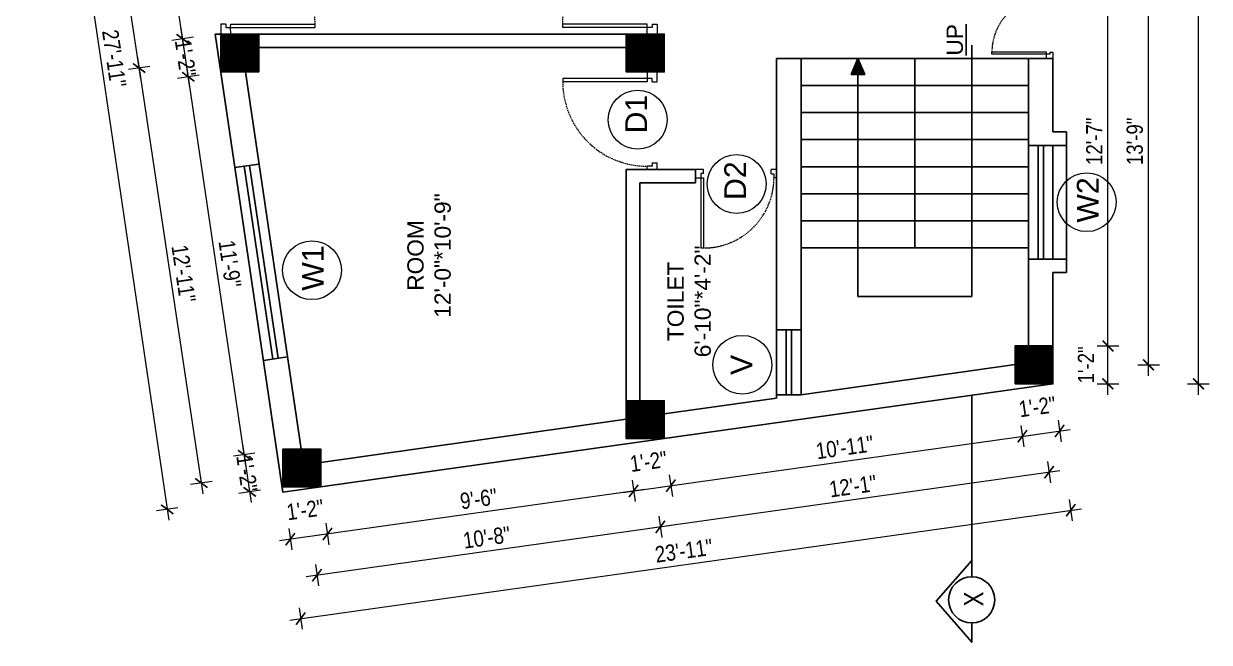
# Model space of a CAD drawing. Header units: inches. Extents: x -5142662 to -4941318, y -3361958 to -3160563.
# Drawn here: x -5004659.1 to -5004221.5, y -3262593.4 to -3262364.9 of the extents above; entities that cross this region are included whole.
import ezdxf

# ---------------------------------------------------------------- set-up
doc = ezdxf.new("R2010")
doc.units = ezdxf.units.IN
doc.header["$LTSCALE"] = 2
doc.header["$MEASUREMENT"] = 0
doc.header["$PDMODE"] = 34
doc.linetypes.add('HIDDEN', pattern=[0.375, 0.25, -0.125])
doc.layers.get('0').update_dxf_attribs({"linetype": 'CONTINUOUS'})
doc.layers.get('DEFPOINTS').update_dxf_attribs({"color": 141, "linetype": 'CONTINUOUS'})
doc.layers.add('A-Hatch', color=7, linetype='CONTINUOUS')
for name, color, linetype, lineweight in [('Annotate-Lite.w', 177, 'CONTINUOUS', 9), ('DIM 1-100', 4, 'CONTINUOUS', 13), ('Door-Window.w', 4, 'CONTINUOUS', 15), ('TEXT', 181, 'CONTINUOUS', 25)]:
    doc.layers.add(name, color=color, linetype=linetype, lineweight=lineweight)
doc.styles.add('ARAIL', font='ARIALN.TTF')
doc.styles.add('arial.', font='arial.ttf')
doc.styles.add('gaurav', font='arial.ttf')
doc.styles.get("Standard").update_dxf_attribs({"font": 'ARIALN.TTF'})
doc.dimstyles.new('1 by 96', dxfattribs={"dimtxt": 6, "dimasz": 4, "dimexe": 4, "dimexo": 4, "dimgap": 2, "dimtad": 1, "dimdec": 0, "dimzin": 0, "dimdsep": 46, "dimlunit": 4, "dimtxsty": 'Standard', "dimblk": 'ARCHTICK', "dimcen": 0, "dimdle": 4, "dimadec": 0, "dimazin": 0, "dimtfac": 1, "dimtdec": 0, "dimtix": 1, "dimtofl": 0, "dimtmove": 1, "dimatfit": 3, "dimldrblk": 'ARCHTICK', "dimfxl": 4, "dimfxlon": 1, "dimtolj": 1, "dimtzin": 0, "dimlwd": -1, "dimlwe": -1, "dimarcsym": 0})

# ---------------------------------------------------------------- blocks, each defined once
blk = doc.blocks.new('3-0')
at = {"ltscale": 3}
for p, q in [((11063.05, 10097.68), (11065.97, 10099.9)), ((11063.05, 10097.68), (11064.53, 10095.73)), ((11065.25, 10097.81), (11066.71, 10098.92)), ((11065.99, 10096.84), (11065.25, 10097.81)), ((11065.97, 10099.9), (11066.71, 10098.92)), ((11065.99, 10096.84), (11064.53, 10095.73)), ((11085.5, 10074.13), (11110.32, 10092.96)), ((11086.24, 10073.15), (11111.05, 10091.97)), ((11111.05, 10091.97), (11110.32, 10092.96)), ((11084.04, 10073.02), (11082.57, 10071.91)), ((11082.57, 10071.91), (11084.79, 10068.98)), ((11084.04, 10073.02), (11084.78, 10072.04)), ((11084.78, 10072.04), (11086.24, 10073.15)), ((11086.24, 10073.15), (11085.5, 10074.13)), ((11087.72, 10071.2), (11086.24, 10073.15)), ((11084.79, 10068.98), (11087.72, 10071.2))]:
    blk.add_line(p, q, dxfattribs=at)
at = {"layer": 'Door-Window.w', "color": 9, "linetype": 'HIDDEN', "lineweight": 18}
blk.add_arc((11085.5, 10074.13), 31.16, 37.1906, 127.1465, dxfattribs=at)
blk = doc.blocks.new('FDFDRE')
at = {"ltscale": 3}
for p, q in [((165701.11, -58637.82), (165701.1, -58641.5)), ((165704.78, -58637.83), (165701.11, -58637.82)), ((165704.78, -58639.66), (165703.55, -58639.66)), ((165703.55, -58639.66), (165703.55, -58641.5)), ((165704.78, -58639.66), (165704.78, -58637.83)), ((165766.98, -58637.83), (165770.65, -58637.82)), ((165766.98, -58639.66), (165766.98, -58637.83)), ((165766.98, -58639.66), (165768.2, -58639.66)), ((165768.2, -58639.66), (165768.2, -58641.5)), ((165770.65, -58637.82), (165770.65, -58641.5)), ((165701.1, -58641.5), (165703.55, -58641.5)), ((165703.55, -58641.5), (165703.53, -58672.63)), ((165703.55, -58641.5), (165704.78, -58641.5)), ((165704.78, -58641.5), (165704.76, -58672.65)), ((165766.98, -58641.5), (165767, -58672.65)), ((165768.2, -58641.5), (165766.98, -58641.5)), ((165770.65, -58641.5), (165768.2, -58641.5)), ((165768.2, -58641.5), (165768.22, -58672.63)), ((165703.53, -58672.63), (165704.76, -58672.65)), ((165768.22, -58672.63), (165767, -58672.65))]:
    blk.add_line(p, q, dxfattribs=at)
at = {"layer": 'Door-Window.w', "color": 9, "linetype": 'HIDDEN', "lineweight": 18}
for centre, start, end in [((165704.78, -58641.5), 269.96183, 3.38353), ((165766.98, -58641.5), 176.61647, 270.03817)]:
    blk.add_arc(centre, 31.16, start, end, dxfattribs=at)
blk = doc.blocks.new('_ArchTick')
at = {"color": 0, "linetype": 'ByBlock', "const_width": 0.15}
blk.add_lwpolyline([(-0.5, -0.5), (0.5, 0.5)], dxfattribs=at)
blk = doc.blocks.new('*D1323')
at = {"layer": 'DEFPOINTS', "color": 0, "ltscale": 0.5, "transparency": 16777216}
for p in [(-5004279.23, -3262483.94), (-5004258.96, -3262483.94), (-5004279.23, -3262497.94)]:
    blk.add_point(p, dxfattribs=at)
at = {"layer": 'DIM 1-100', "color": 0, "ltscale": 0.5, "transparency": 16777216}
for p, q in [((-5004258.96, -3262501.94), (-5004258.96, -3262479.94)), ((-5004262.96, -3262483.94), (-5004254.96, -3262483.94)), ((-5004262.96, -3262497.94), (-5004254.96, -3262497.94))]:
    blk.add_line(p, q, dxfattribs=at)
at = {"layer": 'DIM 1-100', "color": 0, "ltscale": 0.5, "transparency": 16777216, "xscale": 4, "yscale": 4, "zscale": 4}
for p, rotation in [((-5004258.96, -3262483.94), 90), ((-5004258.96, -3262497.94), 270)]:
    blk.add_blockref('_ArchTick', p, dxfattribs=dict(at, rotation=rotation))
at = {"layer": 'DIM 1-100', "color": 0, "ltscale": 0.5, "transparency": 16777216, "insert": (-5004267.04, -3262490.94), "char_height": 6, "attachment_point": 5, "rotation": 90}
blk.add_mtext('\\A1;1\'-2"', dxfattribs=at)
blk = doc.blocks.new('*D1324')
at = {"layer": 'DEFPOINTS', "color": 0, "ltscale": 0.5, "transparency": 16777216}
for p in [(-5004279.23, -3262332.7), (-5004258.96, -3262332.7), (-5004279.23, -3262483.94)]:
    blk.add_point(p, dxfattribs=at)
at = {"layer": 'DIM 1-100', "color": 0, "ltscale": 0.5, "transparency": 16777216}
for p, q in [((-5004258.96, -3262487.94), (-5004258.96, -3262328.7)), ((-5004262.96, -3262332.7), (-5004254.96, -3262332.7)), ((-5004262.96, -3262483.94), (-5004254.96, -3262483.94))]:
    blk.add_line(p, q, dxfattribs=at)
at = {"layer": 'DIM 1-100', "color": 0, "ltscale": 0.5, "transparency": 16777216, "xscale": 4, "yscale": 4, "zscale": 4}
for p, rotation in [((-5004258.96, -3262332.7), 90), ((-5004258.96, -3262483.94), 270)]:
    blk.add_blockref('_ArchTick', p, dxfattribs=dict(at, rotation=rotation))
at = {"layer": 'DIM 1-100', "color": 0, "ltscale": 0.5, "transparency": 16777216, "insert": (-5004263.98, -3262408.32), "char_height": 6, "attachment_point": 5, "rotation": 90}
blk.add_mtext('\\A1;12\'-7"', dxfattribs=at)
blk = doc.blocks.new('*D1338')
at = {"layer": 'DEFPOINTS', "color": 0, "ltscale": 0.5, "transparency": 16777216}
for p in [(-5004436.73, -3262518.16), (-5004549.47, -3262536.02), (-5004547.02, -3262553.41)]:
    blk.add_point(p, dxfattribs=at)
at = {"layer": 'DIM 1-100', "color": 0, "ltscale": 0.5, "transparency": 16777216}
for p, q in [((-5004434.56, -3262533.53), (-5004433.45, -3262541.45)), ((-5004430.05, -3262536.93), (-5004550.98, -3262553.97)), ((-5004547.58, -3262549.45), (-5004546.46, -3262557.37))]:
    blk.add_line(p, q, dxfattribs=at)
at = {"layer": 'DIM 1-100', "color": 0, "ltscale": 0.5, "transparency": 16777216, "xscale": 4, "yscale": 4, "zscale": 4}
for p, rotation in [((-5004434.01, -3262537.49), 8.018945568134042), ((-5004547.02, -3262553.41), 188.0189455681341)]:
    blk.add_blockref('_ArchTick', p, dxfattribs=dict(at, rotation=rotation))
at = {"layer": 'DIM 1-100', "color": 0, "ltscale": 0.5, "transparency": 16777216, "insert": (-5004491.22, -3262540.44), "char_height": 6, "attachment_point": 5, "rotation": 8.0189}
blk.add_mtext('\\A1;9\'-6"', dxfattribs=at)
blk = doc.blocks.new('*D1339')
at = {"layer": 'DEFPOINTS', "color": 0, "ltscale": 0.5, "transparency": 16777216}
for p in [(-5004563.47, -3262536.02), (-5004549.47, -3262536.02), (-5004560.75, -3262555.35)]:
    blk.add_point(p, dxfattribs=at)
at = {"layer": 'DIM 1-100', "color": 0, "ltscale": 0.5, "transparency": 16777216}
for p, q in [((-5004561.31, -3262551.39), (-5004560.19, -3262559.31)), ((-5004547.58, -3262549.45), (-5004546.46, -3262557.37)), ((-5004543.06, -3262552.86), (-5004564.71, -3262555.91))]:
    blk.add_line(p, q, dxfattribs=at)
at = {"layer": 'DIM 1-100', "color": 0, "ltscale": 0.5, "transparency": 16777216, "xscale": 4, "yscale": 4, "zscale": 4}
for p, rotation in [((-5004547.02, -3262553.41), 8.018945568134042), ((-5004560.75, -3262555.35), 188.0189455681341)]:
    blk.add_blockref('_ArchTick', p, dxfattribs=dict(at, rotation=rotation))
at = {"layer": 'DIM 1-100', "color": 0, "ltscale": 0.5, "transparency": 16777216, "insert": (-5004555.28, -3262544.45), "char_height": 6, "attachment_point": 5, "rotation": 8.0189}
blk.add_mtext('\\A1;1\'-2"', dxfattribs=at)
blk = doc.blocks.new('*D1340')
at = {"layer": 'DEFPOINTS', "color": 0, "ltscale": 0.5, "transparency": 16777216}
for p in [(-5004436.73, -3262518.16), (-5004422.73, -3262518.16), (-5004420.28, -3262535.56)]:
    blk.add_point(p, dxfattribs=at)
at = {"layer": 'DIM 1-100', "color": 0, "ltscale": 0.5, "transparency": 16777216}
for p, q in [((-5004437.97, -3262538.05), (-5004416.32, -3262535)), ((-5004434.56, -3262533.53), (-5004433.45, -3262541.45)), ((-5004420.84, -3262531.6), (-5004419.72, -3262539.52))]:
    blk.add_line(p, q, dxfattribs=at)
at = {"layer": 'DIM 1-100', "color": 0, "ltscale": 0.5, "transparency": 16777216, "xscale": 4, "yscale": 4, "zscale": 4}
for p, rotation in [((-5004434.01, -3262537.49), 188.0189455681341), ((-5004420.28, -3262535.56), 8.018945568134097)]:
    blk.add_blockref('_ArchTick', p, dxfattribs=dict(at, rotation=rotation))
at = {"layer": 'DIM 1-100', "color": 0, "ltscale": 0.5, "transparency": 16777216, "insert": (-5004428.54, -3262526.6), "char_height": 6, "attachment_point": 5, "rotation": 8.0189}
blk.add_mtext('\\A1;1\'-2"', dxfattribs=at)
blk = doc.blocks.new('*D1341')
at = {"layer": 'DEFPOINTS', "color": 0, "ltscale": 0.5, "transparency": 16777216}
for p in [(-5004293.23, -3262497.94), (-5004290.51, -3262517.28), (-5004422.73, -3262518.16)]:
    blk.add_point(p, dxfattribs=at)
at = {"layer": 'DIM 1-100', "color": 0, "ltscale": 0.5, "transparency": 16777216}
for p, q in [((-5004291.06, -3262513.32), (-5004289.95, -3262521.24)), ((-5004424.24, -3262536.12), (-5004286.55, -3262516.72)), ((-5004420.84, -3262531.6), (-5004419.72, -3262539.52))]:
    blk.add_line(p, q, dxfattribs=at)
at = {"layer": 'DIM 1-100', "color": 0, "ltscale": 0.5, "transparency": 16777216, "xscale": 4, "yscale": 4, "zscale": 4}
for p, rotation in [((-5004290.51, -3262517.28), 8.018945568134097), ((-5004420.28, -3262535.56), 188.0189455681341)]:
    blk.add_blockref('_ArchTick', p, dxfattribs=dict(at, rotation=rotation))
at = {"layer": 'DIM 1-100', "color": 0, "ltscale": 0.5, "transparency": 16777216, "insert": (-5004356.1, -3262521.4), "char_height": 6, "attachment_point": 5, "rotation": 8.0189}
blk.add_mtext('\\A1;10\'-11"', dxfattribs=at)
blk = doc.blocks.new('*D1342')
at = {"layer": 'DEFPOINTS', "color": 0, "ltscale": 0.5, "transparency": 16777216}
for p in [(-5004293.23, -3262497.94), (-5004279.23, -3262497.94), (-5004276.78, -3262515.34)]:
    blk.add_point(p, dxfattribs=at)
at = {"layer": 'DIM 1-100', "color": 0, "ltscale": 0.5, "transparency": 16777216}
for p, q in [((-5004291.06, -3262513.32), (-5004289.95, -3262521.24)), ((-5004277.34, -3262511.38), (-5004276.22, -3262519.3)), ((-5004294.47, -3262517.83), (-5004272.82, -3262514.78))]:
    blk.add_line(p, q, dxfattribs=at)
at = {"layer": 'DIM 1-100', "color": 0, "ltscale": 0.5, "transparency": 16777216, "xscale": 4, "yscale": 4, "zscale": 4}
for p, rotation in [((-5004276.78, -3262515.34), 8.018945568134097), ((-5004290.51, -3262517.28), 188.0189455681341)]:
    blk.add_blockref('_ArchTick', p, dxfattribs=dict(at, rotation=rotation))
at = {"layer": 'DIM 1-100', "color": 0, "ltscale": 0.5, "transparency": 16777216, "insert": (-5004285.04, -3262506.38), "char_height": 6, "attachment_point": 5, "rotation": 8.0189}
blk.add_mtext('\\A1;1\'-2"', dxfattribs=at)
blk = doc.blocks.new('*D1343')
at = {"layer": 'DEFPOINTS', "color": 0, "ltscale": 0.5, "transparency": 16777216}
for p in [(-5004286.23, -3262490.94), (-5004429.73, -3262511.16), (-5004424.15, -3262550.79)]:
    blk.add_point(p, dxfattribs=at)
at = {"layer": 'DIM 1-100', "color": 0, "ltscale": 0.5, "transparency": 16777216}
for p, q in [((-5004276.69, -3262530.01), (-5004428.11, -3262551.35)), ((-5004281.21, -3262526.61), (-5004280.09, -3262534.53)), ((-5004424.71, -3262546.83), (-5004423.59, -3262554.75))]:
    blk.add_line(p, q, dxfattribs=at)
at = {"layer": 'DIM 1-100', "color": 0, "ltscale": 0.5, "transparency": 16777216, "xscale": 4, "yscale": 4, "zscale": 4}
for p, rotation in [((-5004280.65, -3262530.57), 8.018945518738354), ((-5004424.15, -3262550.79), 188.0189455187384)]:
    blk.add_blockref('_ArchTick', p, dxfattribs=dict(at, rotation=rotation))
at = {"layer": 'DIM 1-100', "color": 0, "ltscale": 0.5, "transparency": 16777216, "insert": (-5004353.1, -3262535.72), "char_height": 6, "attachment_point": 5, "rotation": 8.0189}
blk.add_mtext('\\A1;12\'-1"', dxfattribs=at)
blk = doc.blocks.new('*D1344')
at = {"layer": 'DEFPOINTS', "color": 0, "ltscale": 0.5, "transparency": 16777216}
for p in [(-5004429.73, -3262511.16), (-5004556.47, -3262529.02), (-5004550.89, -3262568.64)]:
    blk.add_point(p, dxfattribs=at)
at = {"layer": 'DIM 1-100', "color": 0, "ltscale": 0.5, "transparency": 16777216}
for p, q in [((-5004424.71, -3262546.83), (-5004423.59, -3262554.75)), ((-5004420.19, -3262550.23), (-5004554.85, -3262569.2)), ((-5004551.45, -3262564.68), (-5004550.33, -3262572.6))]:
    blk.add_line(p, q, dxfattribs=at)
at = {"layer": 'DIM 1-100', "color": 0, "ltscale": 0.5, "transparency": 16777216, "xscale": 4, "yscale": 4, "zscale": 4}
for p, rotation in [((-5004424.15, -3262550.79), 8.018945568134042), ((-5004550.89, -3262568.64), 188.0189455681341)]:
    blk.add_blockref('_ArchTick', p, dxfattribs=dict(at, rotation=rotation))
at = {"layer": 'DIM 1-100', "color": 0, "ltscale": 0.5, "transparency": 16777216, "insert": (-5004488.23, -3262554.7), "char_height": 6, "attachment_point": 5, "rotation": 8.0189}
blk.add_mtext('\\A1;10\'-8"', dxfattribs=at)
blk = doc.blocks.new('*D1345')
at = {"layer": 'DEFPOINTS', "color": 0, "ltscale": 0.5, "transparency": 16777216}
for p in [(-5004279.23, -3262497.94), (-5004563.47, -3262537.99), (-5004272.65, -3262544.62)]:
    blk.add_point(p, dxfattribs=at)
at = {"layer": 'DIM 1-100', "color": 0, "ltscale": 0.5, "transparency": 16777216}
for p, q in [((-5004273.21, -3262540.66), (-5004272.1, -3262548.58)), ((-5004560.86, -3262585.22), (-5004268.69, -3262544.06)), ((-5004557.46, -3262580.7), (-5004556.34, -3262588.62))]:
    blk.add_line(p, q, dxfattribs=at)
at = {"layer": 'DIM 1-100', "color": 0, "ltscale": 0.5, "transparency": 16777216, "xscale": 4, "yscale": 4, "zscale": 4}
for p, rotation in [((-5004272.65, -3262544.62), 8.018945518877228), ((-5004556.9, -3262584.66), 188.0189455188773)]:
    blk.add_blockref('_ArchTick', p, dxfattribs=dict(at, rotation=rotation))
at = {"layer": 'DIM 1-100', "color": 0, "ltscale": 0.5, "transparency": 16777216, "insert": (-5004415.48, -3262559.62), "char_height": 6, "attachment_point": 5, "rotation": 8.0189}
blk.add_mtext('\\A1;23\'-11"', dxfattribs=at)
blk = doc.blocks.new('*D1346')
at = {"layer": 'DEFPOINTS', "color": 0, "ltscale": 0.5, "transparency": 16777216}
for p in [(-5004286.23, -3262325.71), (-5004243.95, -3262325.71), (-5004286.23, -3262490.94)]:
    blk.add_point(p, dxfattribs=at)
at = {"layer": 'DIM 1-100', "color": 0, "ltscale": 0.5, "transparency": 16777216}
for p, q in [((-5004243.95, -3262494.94), (-5004243.95, -3262321.71)), ((-5004247.95, -3262325.71), (-5004239.95, -3262325.71)), ((-5004247.95, -3262490.94), (-5004239.95, -3262490.94))]:
    blk.add_line(p, q, dxfattribs=at)
at = {"layer": 'DIM 1-100', "color": 0, "ltscale": 0.5, "transparency": 16777216, "xscale": 4, "yscale": 4, "zscale": 4}
for p, rotation in [((-5004243.95, -3262325.71), 90), ((-5004243.95, -3262490.94), 270)]:
    blk.add_blockref('_ArchTick', p, dxfattribs=dict(at, rotation=rotation))
at = {"layer": 'DIM 1-100', "color": 0, "ltscale": 0.5, "transparency": 16777216, "insert": (-5004249.01, -3262408.33), "char_height": 6, "attachment_point": 5, "rotation": 90}
blk.add_mtext('\\A1;13\'-9"', dxfattribs=at)
blk = doc.blocks.new('*D1348')
at = {"layer": 'DEFPOINTS', "color": 0, "ltscale": 0.5, "transparency": 16777216}
for p in [(-5004279.23, -3262193.96), (-5004225.53, -3262193.96), (-5004279.23, -3262497.94)]:
    blk.add_point(p, dxfattribs=at)
at = {"layer": 'DIM 1-100', "color": 0, "ltscale": 0.5, "transparency": 16777216}
for p, q in [((-5004225.53, -3262501.94), (-5004225.53, -3262189.96)), ((-5004229.53, -3262193.96), (-5004221.53, -3262193.96)), ((-5004229.53, -3262497.94), (-5004221.53, -3262497.94))]:
    blk.add_line(p, q, dxfattribs=at)
at = {"layer": 'DIM 1-100', "color": 0, "ltscale": 0.5, "transparency": 16777216, "xscale": 4, "yscale": 4, "zscale": 4}
for p, rotation in [((-5004225.53, -3262193.96), 90), ((-5004225.53, -3262497.94), 270)]:
    blk.add_blockref('_ArchTick', p, dxfattribs=dict(at, rotation=rotation))
at = {"layer": 'DIM 1-100', "color": 0, "ltscale": 0.5, "transparency": 16777216, "insert": (-5004230.59, -3262345.95), "char_height": 6, "attachment_point": 5, "rotation": 90}
blk.add_mtext('\\A1;25\'-4"', dxfattribs=at)
blk = doc.blocks.new('*D1357')
at = {"layer": 'DEFPOINTS', "color": 0, "ltscale": 0.5, "transparency": 16777216}
for p in [(-5004598.39, -3262384.48), (-5004586.41, -3262382.71), (-5004563.47, -3262522.02)]:
    blk.add_point(p, dxfattribs=at)
at = {"layer": 'DIM 1-100', "color": 0, "ltscale": 0.5, "transparency": 16777216}
for p, q in [((-5004577.17, -3262528.08), (-5004598.97, -3262380.52)), ((-5004594.43, -3262383.89), (-5004602.34, -3262385.06)), ((-5004573.8, -3262523.54), (-5004581.71, -3262524.71))]:
    blk.add_line(p, q, dxfattribs=at)
at = {"layer": 'DIM 1-100', "color": 0, "ltscale": 0.5, "transparency": 16777216, "xscale": 4, "yscale": 4, "zscale": 4}
for p, rotation in [((-5004598.39, -3262384.48), 98.40388067969525), ((-5004577.76, -3262524.13), 278.4038806796952)]:
    blk.add_blockref('_ArchTick', p, dxfattribs=dict(at, rotation=rotation))
at = {"layer": 'DIM 1-100', "color": 0, "ltscale": 0.5, "transparency": 16777216, "insert": (-5004583.06, -3262453.56), "char_height": 6, "attachment_point": 5, "rotation": 278.4039}
blk.add_mtext('\\A1;11\'-9"', dxfattribs=at)
blk = doc.blocks.new('*D1358')
at = {"layer": 'DEFPOINTS', "color": 0, "ltscale": 0.5, "transparency": 16777216}
for p in [(-5004588.48, -3262368.71), (-5004600.45, -3262370.48), (-5004586.41, -3262382.71)]:
    blk.add_point(p, dxfattribs=at)
at = {"layer": 'DIM 1-100', "color": 0, "ltscale": 0.5, "transparency": 16777216}
for p, q in [((-5004597.8, -3262388.43), (-5004601.04, -3262366.52)), ((-5004596.5, -3262369.89), (-5004604.41, -3262371.06)), ((-5004594.43, -3262383.89), (-5004602.34, -3262385.06))]:
    blk.add_line(p, q, dxfattribs=at)
at = {"layer": 'DIM 1-100', "color": 0, "ltscale": 0.5, "transparency": 16777216, "xscale": 4, "yscale": 4, "zscale": 4}
for p, rotation in [((-5004600.45, -3262370.48), 98.40388067969525), ((-5004598.39, -3262384.48), 278.4038806796952)]:
    blk.add_blockref('_ArchTick', p, dxfattribs=dict(at, rotation=rotation))
at = {"layer": 'DIM 1-100', "color": 0, "ltscale": 0.5, "transparency": 16777216, "insert": (-5004599.42, -3262377.48), "char_height": 6, "attachment_point": 5, "rotation": 278.4039}
blk.add_mtext('\\A1;1\'-2"', dxfattribs=at)
blk = doc.blocks.new('*D1359')
at = {"layer": 'DEFPOINTS', "color": 0, "ltscale": 0.5, "transparency": 16777216}
for p in [(-5004593.8, -3262332.71), (-5004605.77, -3262334.48), (-5004588.48, -3262368.71)]:
    blk.add_point(p, dxfattribs=at)
at = {"layer": 'DIM 1-100', "color": 0, "ltscale": 0.5, "transparency": 16777216}
for p, q in [((-5004601.82, -3262333.89), (-5004609.73, -3262335.06)), ((-5004599.87, -3262374.43), (-5004606.36, -3262330.52)), ((-5004596.5, -3262369.89), (-5004604.41, -3262371.06))]:
    blk.add_line(p, q, dxfattribs=at)
at = {"layer": 'DIM 1-100', "color": 0, "ltscale": 0.5, "transparency": 16777216, "xscale": 4, "yscale": 4, "zscale": 4}
for p, rotation in [((-5004605.77, -3262334.48), 98.40388067969525), ((-5004600.45, -3262370.48), 278.4038806796952)]:
    blk.add_blockref('_ArchTick', p, dxfattribs=dict(at, rotation=rotation))
at = {"layer": 'DIM 1-100', "color": 0, "ltscale": 0.5, "transparency": 16777216, "insert": (-5004598.1, -3262351.74), "char_height": 6, "attachment_point": 5, "rotation": 278.4039}
blk.add_mtext("\\A1;3'", dxfattribs=at)
blk = doc.blocks.new('*D1363')
at = {"layer": 'DEFPOINTS', "color": 0, "ltscale": 0.5, "transparency": 16777216}
for p in [(-5004563.47, -3262522.02), (-5004575.73, -3262537.83), (-5004563.47, -3262536.02)]:
    blk.add_point(p, dxfattribs=at)
at = {"layer": 'DIM 1-100', "color": 0, "ltscale": 0.5, "transparency": 16777216}
for p, q in [((-5004578.34, -3262520.17), (-5004575.15, -3262541.78)), ((-5004573.8, -3262523.54), (-5004581.71, -3262524.71)), ((-5004571.77, -3262537.24), (-5004579.69, -3262538.41))]:
    blk.add_line(p, q, dxfattribs=at)
at = {"layer": 'DIM 1-100', "color": 0, "ltscale": 0.5, "transparency": 16777216, "xscale": 4, "yscale": 4, "zscale": 4}
for p, rotation in [((-5004577.76, -3262524.13), 98.40388067969525), ((-5004575.73, -3262537.83), 278.4038806796952)]:
    blk.add_blockref('_ArchTick', p, dxfattribs=dict(at, rotation=rotation))
at = {"layer": 'DIM 1-100', "color": 0, "ltscale": 0.5, "transparency": 16777216, "insert": (-5004576.74, -3262530.98), "char_height": 6, "attachment_point": 5, "rotation": 278.4039}
blk.add_mtext('\\A1;1\'-2"', dxfattribs=at)
blk = doc.blocks.new('*D1364')
at = {"layer": 'DEFPOINTS', "color": 0, "ltscale": 0.5, "transparency": 16777216}
for p in [(-5004579.41, -3262375.71), (-5004556.47, -3262529.02), (-5004593.58, -3262534.57)]:
    blk.add_point(p, dxfattribs=at)
at = {"layer": 'DIM 1-100', "color": 0, "ltscale": 0.5, "transparency": 16777216}
for p, q in [((-5004617.11, -3262377.31), (-5004592.99, -3262538.52)), ((-5004612.56, -3262380.67), (-5004620.47, -3262381.85)), ((-5004589.62, -3262533.98), (-5004597.53, -3262535.16))]:
    blk.add_line(p, q, dxfattribs=at)
at = {"layer": 'DIM 1-100', "color": 0, "ltscale": 0.5, "transparency": 16777216, "xscale": 4, "yscale": 4, "zscale": 4}
for p, rotation in [((-5004616.52, -3262381.26), 98.51042308616208), ((-5004593.58, -3262534.57), 278.5104230861621)]:
    blk.add_blockref('_ArchTick', p, dxfattribs=dict(at, rotation=rotation))
at = {"layer": 'DIM 1-100', "color": 0, "ltscale": 0.5, "transparency": 16777216, "insert": (-5004600.09, -3262457.17), "char_height": 6, "attachment_point": 5, "rotation": 278.5104}
blk.add_mtext('\\A1;12\'-11"', dxfattribs=at)
blk = doc.blocks.new('*D1365')
at = {"layer": 'DEFPOINTS', "color": 0, "ltscale": 0.5, "transparency": 16777216}
for p in [(-5004586.8, -3262325.71), (-5004624, -3262331.28), (-5004579.41, -3262375.71)]:
    blk.add_point(p, dxfattribs=at)
at = {"layer": 'DIM 1-100', "color": 0, "ltscale": 0.5, "transparency": 16777216}
for p, q in [((-5004615.93, -3262385.22), (-5004624.59, -3262327.32)), ((-5004620.04, -3262330.68), (-5004627.95, -3262331.87)), ((-5004612.56, -3262380.67), (-5004620.47, -3262381.85))]:
    blk.add_line(p, q, dxfattribs=at)
at = {"layer": 'DIM 1-100', "color": 0, "ltscale": 0.5, "transparency": 16777216, "xscale": 4, "yscale": 4, "zscale": 4}
for p, rotation in [((-5004624, -3262331.28), 98.51042310384872), ((-5004616.52, -3262381.26), 278.5104231038487)]:
    blk.add_blockref('_ArchTick', p, dxfattribs=dict(at, rotation=rotation))
at = {"layer": 'DIM 1-100', "color": 0, "ltscale": 0.5, "transparency": 16777216, "insert": (-5004615.25, -3262355.52), "char_height": 6, "attachment_point": 5, "rotation": 278.5104}
blk.add_mtext('\\A1;4\'-3"', dxfattribs=at)
blk = doc.blocks.new('*D1367')
at = {"layer": 'DEFPOINTS', "color": 0, "ltscale": 0.5, "transparency": 16777216}
for p in [(-5004612.48, -3262206.27), (-5004563.47, -3262537.99), (-5004606.17, -3262544.3)]:
    blk.add_point(p, dxfattribs=at)
at = {"layer": 'DIM 1-100', "color": 0, "ltscale": 0.5, "transparency": 16777216}
for p, q in [((-5004655.76, -3262208.62), (-5004605.59, -3262548.25)), ((-5004651.22, -3262211.99), (-5004659.13, -3262213.16)), ((-5004602.21, -3262543.71), (-5004610.13, -3262544.88))]:
    blk.add_line(p, q, dxfattribs=at)
at = {"layer": 'DIM 1-100', "color": 0, "ltscale": 0.5, "transparency": 16777216, "xscale": 4, "yscale": 4, "zscale": 4}
for p, rotation in [((-5004655.18, -3262212.58), 98.40388065584061), ((-5004606.17, -3262544.3), 278.4038806558406)]:
    blk.add_blockref('_ArchTick', p, dxfattribs=dict(at, rotation=rotation))
at = {"layer": 'DIM 1-100', "color": 0, "ltscale": 0.5, "transparency": 16777216, "insert": (-5004625.72, -3262377.7), "char_height": 6, "attachment_point": 5, "rotation": 278.4039}
blk.add_mtext('\\A1;27\'-11"', dxfattribs=at)

msp = doc.modelspace()

# ---------------------------------------------------------------- hatches: boundary and pattern name
at = {"layer": 'A-Hatch', "ltscale": 0.5}
h = msp.add_hatch(dxfattribs=at)
h.set_pattern_fill('ANSI31', color=256, angle=90)
h.set_pattern_definition([(135, (-8262991.88399, 1829050.00439), (-0.0883883476483, -0.0883883476483), [])])
h.paths.add_polyline_path([(-5004586.41, -3262368.71), (-5004586.41, -3262382.71), (-5004572.41, -3262382.71), (-5004572.41, -3262368.71)])
h = msp.add_hatch(dxfattribs=at)
h.set_pattern_fill('ANSI31', color=256, angle=90)
h.set_pattern_definition([(135, (-8262842.20063, 1829050.00439), (-0.0883883476483, -0.0883883476483), [])])
h.paths.add_polyline_path([(-5004436.73, -3262368.71), (-5004436.73, -3262382.71), (-5004422.73, -3262382.71), (-5004422.73, -3262368.71)])
h = msp.add_hatch(dxfattribs=at)
h.set_pattern_fill('ANSI31', color=256, angle=90)
h.set_pattern_definition([(135, (-8263129.45926, 1828876.82899), (-0.0883883476483, -0.0883883476483), [])])
h.paths.add_polyline_path([(-5004353.74, -3262383.63), (-5004348.72, -3262383.63), (-5004351.23, -3262377.71)])
h = msp.add_hatch(dxfattribs=at)
h.set_pattern_fill('ANSI31', color=256, angle=90)
h.set_pattern_definition([(135, (-8262698.70063, 1828934.76869), (-0.0883883476483, -0.0883883476483), [])])
h.paths.add_polyline_path([(-5004293.23, -3262483.94), (-5004293.23, -3262497.94), (-5004279.23, -3262497.94), (-5004279.23, -3262483.94)])
h = msp.add_hatch(dxfattribs=at)
h.set_pattern_fill('ANSI31', color=256, angle=90)
h.set_pattern_definition([(135, (-8262842.20063, 1828914.55269), (-0.0883883476483, -0.0883883476483), [])])
h.paths.add_polyline_path([(-5004436.73, -3262504.16), (-5004436.73, -3262518.16), (-5004422.73, -3262518.16), (-5004422.73, -3262504.16)])
h = msp.add_hatch(dxfattribs=at)
h.set_pattern_fill('ANSI31', color=256, angle=90)
h.set_pattern_definition([(135, (-8262968.94359, 1828896.69739), (-0.0883883476483, -0.0883883476483), [])])
h.paths.add_polyline_path([(-5004563.47, -3262522.02), (-5004563.47, -3262536.02), (-5004549.47, -3262536.02), (-5004549.47, -3262522.02)])

# ---------------------------------------------------------------- linework, layer by layer
at = {"ltscale": 0.5}
for p, q in [((-5004586.41, -3262368.71), (-5004588.48, -3262368.71)), ((-5004432.23, -3262368.71), (-5004579.19, -3262368.71)), ((-5004309.23, -3262372.86), (-5004309.23, -3262465.64)), ((-5004436.73, -3262373.71), (-5004572.41, -3262373.71)), ((-5004381.23, -3262503.23), (-5004381.23, -3262377.71)), ((-5004381.23, -3262377.71), (-5004372.23, -3262377.71)), ((-5004330.23, -3262377.71), (-5004372.23, -3262377.71)), ((-5004372.23, -3262501.96), (-5004372.23, -3262377.71)), ((-5004351.23, -3262377.71), (-5004353.74, -3262383.63)), ((-5004351.23, -3262377.71), (-5004348.72, -3262383.63)), ((-5004288.23, -3262377.71), (-5004330.23, -3262377.71)), ((-5004330.23, -3262447.71), (-5004330.23, -3262377.71)), ((-5004288.23, -3262483.94), (-5004288.23, -3262377.71)), ((-5004288.23, -3262377.71), (-5004279.23, -3262377.71)), ((-5004279.23, -3262404.83), (-5004279.23, -3262377.71)), ((-5004577.32, -3262382.71), (-5004556.73, -3262522.02)), ((-5004353.74, -3262383.63), (-5004348.72, -3262383.63)), ((-5004351.23, -3262465.64), (-5004351.23, -3262383.63)), ((-5004330.23, -3262387.71), (-5004372.23, -3262387.71)), ((-5004288.23, -3262387.71), (-5004330.23, -3262387.71)), ((-5004330.23, -3262397.71), (-5004372.23, -3262397.71)), ((-5004288.23, -3262397.71), (-5004330.23, -3262397.71)), ((-5004330.23, -3262407.71), (-5004372.23, -3262407.71)), ((-5004288.23, -3262407.71), (-5004330.23, -3262407.71)), ((-5004274.23, -3262404.83), (-5004279.23, -3262404.83)), ((-5004274.23, -3262409.83), (-5004274.23, -3262404.83)), ((-5004279.23, -3262409.83), (-5004288.23, -3262409.83)), ((-5004284.73, -3262409.83), (-5004284.73, -3262451.83)), ((-5004282.73, -3262409.83), (-5004282.73, -3262451.83)), ((-5004279.23, -3262409.83), (-5004274.23, -3262409.83)), ((-5004274.23, -3262409.83), (-5004274.23, -3262451.83)), ((-5004572.29, -3262416.75), (-5004581.19, -3262418.06)), ((-5004567.2, -3262488.78), (-5004577.73, -3262417.55)), ((-5004565.23, -3262488.49), (-5004575.75, -3262417.26)), ((-5004436.73, -3262504.16), (-5004436.73, -3262418.71)), ((-5004411.23, -3262418.71), (-5004436.73, -3262418.71)), ((-5004411.23, -3262418.71), (-5004411.23, -3262423.71)), ((-5004330.23, -3262417.71), (-5004372.23, -3262417.71)), ((-5004288.23, -3262417.71), (-5004330.23, -3262417.71)), ((-5004431.73, -3262504.16), (-5004431.73, -3262423.71)), ((-5004411.23, -3262423.71), (-5004431.73, -3262423.71)), ((-5004330.23, -3262427.71), (-5004372.23, -3262427.71)), ((-5004288.23, -3262427.71), (-5004330.23, -3262427.71)), ((-5004330.23, -3262437.71), (-5004372.23, -3262437.71)), ((-5004288.23, -3262437.71), (-5004330.23, -3262437.71)), ((-5004330.23, -3262447.71), (-5004372.23, -3262447.71)), ((-5004288.23, -3262447.71), (-5004330.23, -3262447.71)), ((-5004279.23, -3262451.83), (-5004288.23, -3262451.83)), ((-5004274.23, -3262451.83), (-5004279.23, -3262451.83)), ((-5004274.23, -3262456.83), (-5004274.23, -3262451.83)), ((-5004279.23, -3262456.83), (-5004274.23, -3262456.83)), ((-5004279.23, -3262456.83), (-5004279.23, -3262483.94)), ((-5004309.23, -3262465.64), (-5004351.23, -3262465.64)), ((-5004372.23, -3262477.96), (-5004381.23, -3262477.96)), ((-5004377.73, -3262477.96), (-5004377.73, -3262501.96)), ((-5004375.73, -3262477.96), (-5004375.73, -3262501.96)), ((-5004561.76, -3262487.98), (-5004570.67, -3262489.29)), ((-5004372.23, -3262501.96), (-5004293.23, -3262490.83)), ((-5004422.73, -3262509.07), (-5004381.23, -3262503.23)), ((-5004372.23, -3262501.96), (-5004381.23, -3262501.96)), ((-5004549.47, -3262526.93), (-5004436.73, -3262511.04))]:
    msp.add_line(p, q, dxfattribs=at)
for points in [[(-5004588.48, -3262368.71), (-5004563.47, -3262537.99), (-5004279.23, -3262497.94), (-5004279.23, -3262483.94)], [(-5004279.23, -3262451.83), (-5004279.23, -3262409.83)]]:
    msp.add_lwpolyline(points, dxfattribs=at)
for points in [[(-5004586.41, -3262382.71), (-5004586.41, -3262368.71), (-5004572.41, -3262368.71), (-5004572.41, -3262382.71)], [(-5004436.73, -3262382.71), (-5004436.73, -3262368.71), (-5004422.73, -3262368.71), (-5004422.73, -3262382.71)], [(-5004293.23, -3262497.94), (-5004293.23, -3262483.94), (-5004279.23, -3262483.94), (-5004279.23, -3262497.94)], [(-5004436.73, -3262518.16), (-5004436.73, -3262504.16), (-5004422.73, -3262504.16), (-5004422.73, -3262518.16)], [(-5004563.47, -3262536.02), (-5004563.47, -3262522.02), (-5004549.47, -3262522.02), (-5004549.47, -3262536.02)]]:
    msp.add_lwpolyline(points, close=True, dxfattribs=at)
at = {"layer": 'Annotate-Lite.w', "ltscale": 0.005}
for centre in [(-5004432.53, -3262400.33), (-5004395.99, -3262424.09), (-5004266.76, -3262430.83), (-5004552.74, -3262455.97), (-5004393.87, -3262490.88)]:
    msp.add_circle(centre, 10.86, dxfattribs=at)
at = {"layer": 'TEXT'}
for points in [[(-5004309.23, -3262502.17), (-5004309.23, -3262569.21)], [(-5004309.23, -3262586.28), (-5004309.23, -3262593.42), (-5004322.32, -3262578.28), (-5004309.23, -3262563.14)]]:
    msp.add_lwpolyline(points, dxfattribs=at)
msp.add_circle((-5004309.23, -3262577.75), 8.53, dxfattribs=at)

# ---------------------------------------------------------------- block references
at = {"layer": 'Door-Window.w', "linetype": 'ByBlock'}
for p, xscale, yscale, zscale, rotation in [((-5019500.15, -3263689.27), 0.9997910039992908, 0.9997910037636757, 0.9997910039624013, 322.8094047736231), ((-4989511.61, -3263689.27), -0.9997910039992909, 0.9997910037636757, 0.9997910039624013, 37.19059522637682), ((-4989511.61, -3261062.15), 0.999791003999291, 0.9997910037636757, 0.9997910039624013, 142.8094047736231), ((-5005495.14, -3249989.15), 0.833158985154831, 0.8331589852459729, 0.8331589850765497, 232.7330628721138)]:
    msp.add_blockref('3-0', p, dxfattribs=dict(at, xscale=xscale, yscale=yscale, zscale=zscale, rotation=rotation))
at = {"layer": 'Door-Window.w', "ltscale": 0.005, "xscale": 0.6470768260790415, "yscale": 0.6470768260790415, "zscale": 0.6470768261384909, "rotation": 270}
msp.add_blockref('FDFDRE', (-4966336.05, -3155111.36), dxfattribs=at)

# ---------------------------------------------------------------- texts
at = {"layer": 'Annotate-Lite.w', "ltscale": 0.005, "char_height": 8, "rotation": 90, "style": 'gaurav'}
for s, insert, attachment_point in [('D1', (-5004437.09, -3262405.42), 1), ('D2', (-5004400.54, -3262430.01), 1), ('W2', (-5004270.41, -3262438.37), 1), ('W1', (-5004556.39, -3262463.52), 1), ('V', (-5004390.22, -3262494.66), 7)]:
    msp.add_mtext_dynamic_manual_height_columns(s, width=8, gutter_width=100, heights=[0], dxfattribs=dict(at, insert=insert, attachment_point=attachment_point))
at = {"layer": 'TEXT', "lineweight": -2, "insert": (-5004315.44, -3262370.84), "char_height": 6, "width": 26.6739, "attachment_point": 5, "rotation": 90, "style": 'arial.'}
msp.add_mtext('{\\LUP}', dxfattribs=at)
at = {"layer": 'TEXT', "lineweight": -2, "char_height": 6, "attachment_point": 5, "rotation": 90, "style": 'arial.'}
for s, insert in [('ROOM\\P12\'-0"*10\'-9"', (-5004509.49, -3262450.52)), ('TOILET\\P6\'-10"*4\'-2"', (-5004413.48, -3262467.47))]:
    msp.add_mtext_dynamic_manual_height_columns(s, width=45.7314, gutter_width=30, heights=[0], dxfattribs=dict(at, insert=insert))
at = {"layer": 'TEXT', "insert": (-5004312.07, -3262574.66), "char_height": 7.2, "attachment_point": 3, "rotation": 90, "style": 'ARAIL'}
msp.add_mtext_dynamic_manual_height_columns('X', width=125.4648, gutter_width=90, heights=[0], dxfattribs=at)

# ---------------------------------------------------------------- dimensions: what is measured, and where the dimension line sits
at = {"layer": 'DIM 1-100', "ltscale": 0.5}
for base, p1, p2, angle, picture, middle in [((-5004225.53, -3262193.96), (-5004279.23, -3262497.94), (-5004279.23, -3262193.96), 90, '*D1348', (-5004230.59, -3262345.95)), ((-5004243.95, -3262325.71), (-5004286.23, -3262490.94), (-5004286.23, -3262325.71), 90, '*D1346', (-5004249.01, -3262408.33)), ((-5004624, -3262331.28), (-5004579.41, -3262375.71), (-5004586.8, -3262325.71), 98.5104, '*D1365', (-5004615.25, -3262355.52)), ((-5004258.96, -3262332.7), (-5004279.23, -3262483.94), (-5004279.23, -3262332.7), 90, '*D1324', (-5004263.98, -3262408.32)), ((-5004605.77, -3262334.48), (-5004588.48, -3262368.71), (-5004593.8, -3262332.71), 278.4039, '*D1359', (-5004598.1, -3262351.74)), ((-5004598.39, -3262384.48), (-5004563.47, -3262522.02), (-5004586.41, -3262382.71), 278.4039, '*D1357', (-5004583.06, -3262453.56)), ((-5004290.51, -3262517.28), (-5004422.73, -3262518.16), (-5004293.23, -3262497.94), 8.0189, '*D1341', (-5004356.1, -3262521.4)), ((-5004550.89, -3262568.64), (-5004429.73, -3262511.16), (-5004556.47, -3262529.02), 8.0189, '*D1344', (-5004488.23, -3262554.7)), ((-5004547.02, -3262553.41), (-5004436.73, -3262518.16), (-5004549.47, -3262536.02), 8.0189, '*D1338', (-5004491.22, -3262540.44))]:
    dim = msp.add_linear_dim(base=base, p1=p1, p2=p2, angle=angle, dimstyle='1 by 96', dxfattribs=at)
    dim.commit()
    dim.dimension.update_dxf_attribs({"geometry": picture, "text_midpoint": middle})
for p1, p2, distance, picture, middle in [((-5004612.48, -3262206.27), (-5004563.47, -3262537.99), -43.16, '*D1367', (-5004625.72, -3262377.7)), ((-5004579.41, -3262375.71), (-5004556.47, -3262529.02), -37.52, '*D1364', (-5004600.09, -3262457.17)), ((-5004286.23, -3262490.94), (-5004429.73, -3262511.16), 40.02, '*D1343', (-5004353.1, -3262535.72)), ((-5004563.47, -3262537.99), (-5004279.23, -3262497.94), -47.13, '*D1345', (-5004415.48, -3262559.62))]:
    dim = msp.add_aligned_dim(p1=p1, p2=p2, distance=distance, dimstyle='1 by 96', dxfattribs=at)
    dim.commit()
    dim.dimension.update_dxf_attribs({"geometry": picture, "text_midpoint": middle})
for base, p1, p2, angle, picture, middle in [((-5004600.45, -3262370.48), (-5004586.41, -3262382.71), (-5004588.48, -3262368.71), 278.4039, '*D1358', (-5004604.38, -3262378.21)), ((-5004258.96, -3262483.94), (-5004279.23, -3262497.94), (-5004279.23, -3262483.94), 90, '*D1323', (-5004262.03, -3262490.94)), ((-5004276.78, -3262515.34), (-5004293.23, -3262497.94), (-5004279.23, -3262497.94), 8.0189, '*D1342', (-5004284.34, -3262511.35)), ((-5004575.73, -3262537.83), (-5004563.47, -3262522.02), (-5004563.47, -3262536.02), 278.4039, '*D1363', (-5004581.7, -3262531.71)), ((-5004420.28, -3262535.56), (-5004436.73, -3262518.16), (-5004422.73, -3262518.16), 8.0189, '*D1340', (-5004427.84, -3262531.56)), ((-5004560.75, -3262555.35), (-5004549.47, -3262536.02), (-5004563.47, -3262536.02), 8.0189, '*D1339', (-5004554.58, -3262549.42))]:
    dim = msp.add_linear_dim(base=base, p1=p1, p2=p2, angle=angle, dimstyle='1 by 96', dxfattribs=at)
    dim.commit()
    dim.dimension.update_dxf_attribs({"geometry": picture, "text_midpoint": middle, "dimtype": 160})

doc.saveas('drawing.dxf')
